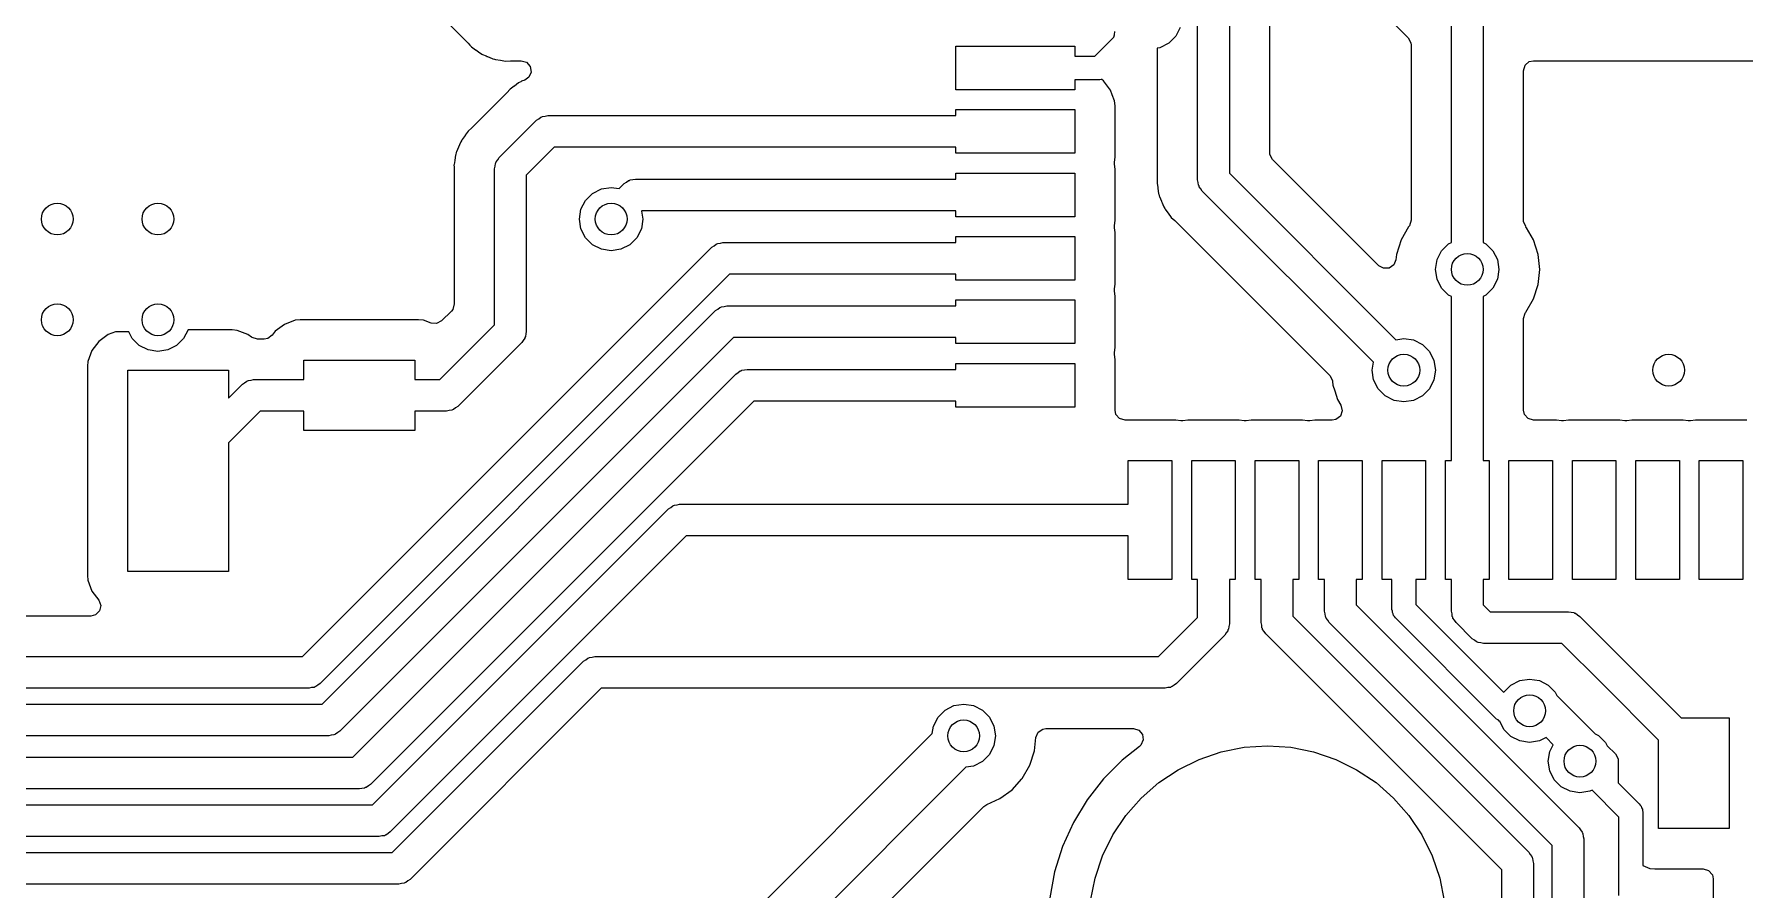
# Model space of a CAD drawing. Extents: x 0.01 to 3.19, y 0.01 to 3.99.
# Drawn here: x 1.514 to 2.363, y 2.817 to 3.242 of the extents above; entities that cross this region are included whole.
import ezdxf

# ---------------------------------------------------------------- set-up
doc = ezdxf.new("R2010")
doc.units = 0
doc.header["$MEASUREMENT"] = 0
doc.layers.add('BLACK', color=7, linetype='CONTINUOUS')

msp = doc.modelspace()

# ---------------------------------------------------------------- linework, layer by layer
at = {"layer": 'BLACK', "linetype": 'CONTINUOUS'}
for p, q in [((2.09114, 3.16949), (2.09114, 3.41988)), ((2.10689, 3.41988), (2.10689, 3.17275)), ((2.12691, 3.1831), (2.12691, 3.3949)), ((1.7158, 3.2505), (1.72888, 3.23742)), ((2.0825, 3.24513), (2.08026, 3.24074)), ((2.18557, 3.24998), (2.19565, 3.2399)), ((2.21713, 3.13844), (2.21713, 3.24674)), ((2.23287, 3.24862), (2.23287, 3.13844)), ((1.72888, 3.23742), (1.72898, 3.23731)), ((1.72898, 3.23731), (1.7298, 3.23639)), ((1.7298, 3.23639), (1.73052, 3.23558)), ((1.73052, 3.23558), (1.73062, 3.23546)), ((1.73062, 3.23546), (1.73265, 3.23406)), ((1.97106, 3.21417), (1.97106, 3.23583)), ((1.97106, 3.23583), (2.03012, 3.23583)), ((2.03012, 3.23583), (2.03012, 3.23091)), ((2.04007, 3.23091), (2.04949, 3.24032)), ((2.04949, 3.24032), (2.04988, 3.24137)), ((2.04988, 3.24137), (2.05007, 3.24309)), ((2.07678, 3.23726), (2.07239, 3.23502)), ((2.08026, 3.24074), (2.07678, 3.23726)), ((2.19565, 3.2399), (2.19699, 3.23745)), ((2.19699, 3.23745), (2.19711, 3.23639)), ((2.19711, 3.23639), (2.19711, 3.14938)), ((1.73265, 3.23406), (1.73277, 3.23397)), ((1.73277, 3.23397), (1.73472, 3.23245)), ((1.73472, 3.23245), (1.73508, 3.23229)), ((1.73508, 3.23229), (1.73586, 3.23184)), ((1.73586, 3.23184), (1.73619, 3.23162)), ((1.73619, 3.23162), (1.73619, 3.23162)), ((1.73619, 3.23162), (1.73619, 3.23162)), ((1.73619, 3.23162), (1.73619, 3.23162)), ((1.73619, 3.23162), (1.73797, 3.23094)), ((1.73797, 3.23094), (1.7385, 3.23074)), ((1.7385, 3.23074), (1.73864, 3.23068)), ((1.73864, 3.23068), (1.74089, 3.22967)), ((1.74089, 3.22967), (1.74129, 3.2296)), ((1.74129, 3.2296), (1.74215, 3.22936)), ((1.74215, 3.22936), (1.74253, 3.22921)), ((1.74253, 3.22921), (1.74498, 3.22892)), ((1.74498, 3.22892), (1.74513, 3.22889)), ((1.74513, 3.22889), (1.74756, 3.22845)), ((1.74756, 3.22845), (1.75002, 3.2286)), ((1.75002, 3.2286), (1.75017, 3.2286)), ((1.75017, 3.2286), (1.75532, 3.2286)), ((1.75532, 3.2286), (1.758, 3.22781)), ((1.758, 3.22781), (1.75983, 3.2257)), ((2.03012, 3.23091), (2.04007, 3.23091)), ((2.07239, 3.23502), (2.07112, 3.23482)), ((2.07112, 3.23482), (2.07112, 3.17041)), ((2.25368, 3.22632), (2.25579, 3.22815)), ((2.25579, 3.22815), (2.25785, 3.2286)), ((2.25785, 3.2286), (2.40332, 3.2286)), ((1.75708, 3.219), (1.75545, 3.21838)), ((1.75907, 3.22039), (1.75708, 3.219)), ((1.76023, 3.22294), (1.75907, 3.22039)), ((1.75983, 3.2257), (1.76023, 3.22294)), ((2.04252, 3.21909), (2.03012, 3.21909)), ((2.03012, 3.21909), (2.03012, 3.21417)), ((2.04327, 3.2193), (2.04252, 3.21909)), ((2.04353, 3.2193), (2.04327, 3.2193)), ((2.04442, 3.21863), (2.04353, 3.2193)), ((2.04787, 3.21402), (2.04442, 3.21863)), ((2.04442, 3.21863), (2.04442, 3.21863)), ((2.25289, 3.22364), (2.25368, 3.22632)), ((2.25289, 3.14938), (2.25289, 3.22364)), ((1.74813, 3.21258), (1.73093, 3.19537)), ((1.74823, 3.21269), (1.74813, 3.21258)), ((1.74987, 3.21454), (1.74823, 3.21269)), ((1.7519, 3.21594), (1.74987, 3.21454)), ((1.75202, 3.21603), (1.7519, 3.21594)), ((1.75397, 3.21755), (1.75202, 3.21603)), ((1.75433, 3.21772), (1.75397, 3.21755)), ((1.75397, 3.21755), (1.75397, 3.21755)), ((1.75511, 3.21816), (1.75433, 3.21772)), ((1.75545, 3.21838), (1.75511, 3.21816)), ((2.03012, 3.21417), (1.97106, 3.21417)), ((2.04874, 3.2117), (2.04787, 3.21402)), ((2.04787, 3.21402), (2.04787, 3.21402)), ((2.04787, 3.21402), (2.04787, 3.21402)), ((2.04988, 3.20863), (2.04874, 3.2117)), ((1.97106, 3.20138), (1.97106, 3.20433)), ((1.97106, 3.20433), (2.03012, 3.20433)), ((2.03012, 3.20433), (2.03012, 3.18268)), ((2.05014, 3.20625), (2.04988, 3.20863)), ((2.04988, 3.20863), (2.04988, 3.20863)), ((2.05014, 3.18076), (2.05014, 3.20625)), ((2.05014, 3.20625), (2.05014, 3.20625)), ((1.72897, 3.19363), (1.72757, 3.1916)), ((1.73082, 3.19527), (1.72897, 3.19363)), ((1.73093, 3.19537), (1.73082, 3.19527)), ((1.74443, 3.18057), (1.76294, 3.19907)), ((1.76294, 3.19907), (1.76405, 3.19977)), ((1.76405, 3.19977), (1.76509, 3.2006)), ((1.76509, 3.2006), (1.76552, 3.2007)), ((1.76552, 3.2007), (1.7659, 3.20094)), ((1.7659, 3.20094), (1.76722, 3.20108)), ((1.76722, 3.20108), (1.7685, 3.20138)), ((1.7685, 3.20138), (1.97106, 3.20138)), ((1.72419, 3.18561), (1.72317, 3.18336)), ((1.72424, 3.18575), (1.72419, 3.18561)), ((1.72512, 3.18806), (1.72424, 3.18575)), ((1.72535, 3.18839), (1.72512, 3.18806)), ((1.72579, 3.18917), (1.72535, 3.18839)), ((1.72595, 3.18954), (1.72579, 3.18917)), ((1.72748, 3.19148), (1.72595, 3.18954)), ((1.72595, 3.18954), (1.72595, 3.18954)), ((1.72757, 3.1916), (1.72748, 3.19148)), ((1.77177, 3.18563), (1.75787, 3.17174)), ((1.97106, 3.18563), (1.77177, 3.18563)), ((1.97106, 3.18268), (1.97106, 3.18563)), ((1.72203, 3.17713), (1.72195, 3.1767)), ((1.72195, 3.1767), (1.722, 3.17592)), ((1.7224, 3.17913), (1.72203, 3.17713)), ((1.72242, 3.17927), (1.7224, 3.17913)), ((1.72272, 3.18172), (1.72242, 3.17927)), ((1.72286, 3.1821), (1.72272, 3.18172)), ((1.7231, 3.18296), (1.72286, 3.1821)), ((1.72317, 3.18336), (1.7231, 3.18296)), ((1.72317, 3.18336), (1.72317, 3.18336)), ((1.74213, 3.175), (1.74242, 3.17629)), ((1.74242, 3.17629), (1.74257, 3.1776)), ((1.74257, 3.1776), (1.74281, 3.17798)), ((1.74281, 3.17798), (1.74291, 3.17842)), ((1.74291, 3.17842), (1.74373, 3.17945)), ((1.74373, 3.17945), (1.74443, 3.18057)), ((2.03012, 3.18268), (1.97106, 3.18268)), ((2.04987, 3.17829), (2.05014, 3.18076)), ((2.04987, 3.17723), (2.04987, 3.17829)), ((2.05014, 3.17475), (2.04987, 3.17723)), ((2.05014, 3.18076), (2.05014, 3.18076)), ((2.12702, 3.18204), (2.12691, 3.1831)), ((2.12836, 3.17959), (2.12702, 3.18204)), ((2.1811, 3.12685), (2.12836, 3.17959)), ((1.722, 3.17592), (1.7221, 3.17423)), ((1.7221, 3.17423), (1.72211, 3.17408)), ((1.72211, 3.17408), (1.72211, 3.10786)), ((1.74213, 3.09751), (1.74213, 3.175)), ((1.75787, 3.17174), (1.75787, 3.09425)), ((1.80398, 3.16512), (1.80644, 3.16758)), ((1.80644, 3.16758), (1.80756, 3.16828)), ((1.80756, 3.16828), (1.80859, 3.1691)), ((1.80859, 3.1691), (1.80903, 3.1692)), ((1.80903, 3.1692), (1.80941, 3.16944)), ((1.80941, 3.16944), (1.81072, 3.16959)), ((1.81072, 3.16959), (1.81201, 3.16988)), ((1.81201, 3.16988), (1.97106, 3.16988)), ((1.97106, 3.16988), (1.97106, 3.17283)), ((1.97106, 3.17283), (2.03012, 3.17283)), ((2.03012, 3.17283), (2.03012, 3.15118)), ((2.05014, 3.14927), (2.05014, 3.17475)), ((2.05014, 3.17475), (2.05014, 3.17475)), ((2.07112, 3.17026), (2.07097, 3.16779)), ((2.07097, 3.16779), (2.07135, 3.1657)), ((2.07112, 3.17041), (2.07112, 3.17026)), ((2.09144, 3.1682), (2.09114, 3.16949)), ((2.09158, 3.16689), (2.09144, 3.1682)), ((2.10689, 3.17275), (2.18952, 3.09012)), ((1.78502, 3.15487), (1.78726, 3.15926)), ((1.78726, 3.15926), (1.79074, 3.16274)), ((1.79074, 3.16274), (1.79513, 3.16498)), ((1.79513, 3.16498), (1.8, 3.16575)), ((1.8, 3.16575), (1.80398, 3.16512)), ((2.07135, 3.1657), (2.07141, 3.16536)), ((2.07141, 3.16536), (2.07144, 3.16521)), ((2.07144, 3.16521), (2.07173, 3.16276)), ((2.07173, 3.16276), (2.07173, 3.16276)), ((2.07173, 3.16276), (2.07188, 3.16239)), ((2.07188, 3.16239), (2.07212, 3.16152)), ((2.07212, 3.16152), (2.07219, 3.16113)), ((2.07219, 3.16113), (2.0732, 3.15888)), ((2.09182, 3.16651), (2.09158, 3.16689)), ((2.09192, 3.16607), (2.09182, 3.16651)), ((2.09275, 3.16504), (2.09192, 3.16607)), ((2.09345, 3.16392), (2.09275, 3.16504)), ((2.17839, 3.07898), (2.09345, 3.16392)), ((1.78425, 3.15), (1.78502, 3.15487)), ((1.81527, 3.15413), (1.81512, 3.15398)), ((1.81512, 3.15398), (1.81575, 3.15)), ((1.97106, 3.15413), (1.81527, 3.15413)), ((1.97106, 3.15118), (1.97106, 3.15413)), ((2.03012, 3.15118), (1.97106, 3.15118)), ((2.0732, 3.15888), (2.07326, 3.15874)), ((2.07326, 3.15874), (2.07354, 3.15801)), ((2.07354, 3.15801), (2.07414, 3.15643)), ((2.07414, 3.15643), (2.07436, 3.1561)), ((2.07436, 3.1561), (2.0748, 3.15532)), ((2.0748, 3.15532), (2.07497, 3.15495)), ((2.07497, 3.15495), (2.07497, 3.15495)), ((2.07497, 3.15495), (2.07592, 3.15373)), ((2.07592, 3.15373), (2.07649, 3.15301)), ((2.07649, 3.15301), (2.07658, 3.15289)), ((2.07658, 3.15289), (2.07798, 3.15086)), ((2.07798, 3.15086), (2.07798, 3.15086)), ((2.07798, 3.15086), (2.07798, 3.15086)), ((2.07798, 3.15086), (2.07983, 3.14922)), ((1.78502, 3.14513), (1.78425, 3.15)), ((1.78726, 3.14074), (1.78502, 3.14513)), ((1.81498, 3.14513), (1.81274, 3.14074)), ((1.81575, 3.15), (1.81498, 3.14513)), ((2.04987, 3.14679), (2.05014, 3.14927)), ((2.04987, 3.14573), (2.04987, 3.14679)), ((2.05014, 3.14325), (2.04987, 3.14573)), ((2.05014, 3.14927), (2.05014, 3.14927)), ((2.05014, 3.11777), (2.05014, 3.14325)), ((2.05014, 3.14325), (2.05014, 3.14325)), ((2.07983, 3.14922), (2.07994, 3.14912)), ((2.07994, 3.14912), (2.11868, 3.11037)), ((2.1959, 3.14614), (2.19214, 3.13963)), ((2.19606, 3.14635), (2.1959, 3.14614)), ((2.19632, 3.1467), (2.19605, 3.14635)), ((2.19605, 3.14635), (2.19606, 3.14635)), ((2.19711, 3.14938), (2.19632, 3.1467)), ((2.25296, 3.14858), (2.25289, 3.14938)), ((2.25401, 3.1464), (2.25296, 3.14858)), ((2.25394, 3.14635), (2.25401, 3.1464)), ((2.2541, 3.14614), (2.25394, 3.14635)), ((2.25439, 3.14564), (2.2541, 3.14614)), ((2.25786, 3.13963), (2.25439, 3.14564)), ((1.64674, 2.93287), (1.84994, 3.13608)), ((1.79074, 3.13726), (1.78726, 3.14074)), ((1.79513, 3.13502), (1.79074, 3.13726)), ((1.8, 3.13425), (1.79513, 3.13502)), ((1.80487, 3.13502), (1.8, 3.13425)), ((1.80926, 3.13726), (1.80487, 3.13502)), ((1.81274, 3.14074), (1.80926, 3.13726)), ((1.84994, 3.13608), (1.85106, 3.13678)), ((1.85106, 3.13678), (1.8521, 3.13761)), ((1.8521, 3.13761), (1.85253, 3.13771)), ((1.85253, 3.13771), (1.85291, 3.13794)), ((1.85291, 3.13794), (1.85422, 3.13809)), ((1.85422, 3.13809), (1.85551, 3.13839)), ((1.85551, 3.13839), (1.97106, 3.13839)), ((1.97106, 3.13839), (1.97106, 3.14134)), ((1.97106, 3.14134), (2.03012, 3.14134)), ((2.03012, 3.14134), (2.03012, 3.11969)), ((2.19214, 3.13963), (2.18982, 3.13248)), ((2.19214, 3.13963), (2.19214, 3.13963)), ((2.21002, 3.12987), (2.21226, 3.13426)), ((2.21226, 3.13426), (2.21574, 3.13774)), ((2.21574, 3.13774), (2.21713, 3.13844)), ((2.23287, 3.13844), (2.23426, 3.13774)), ((2.23426, 3.13774), (2.23774, 3.13426)), ((2.23774, 3.13426), (2.23998, 3.12987)), ((2.26018, 3.13248), (2.25786, 3.13963)), ((2.18339, 3.12555), (2.1811, 3.12685)), ((2.18619, 3.12565), (2.18339, 3.12555)), ((2.18848, 3.12725), (2.18619, 3.12565)), ((2.18954, 3.12984), (2.18848, 3.12725)), ((2.18982, 3.13248), (2.18954, 3.12984)), ((2.20925, 3.125), (2.21002, 3.12987)), ((2.23998, 3.12987), (2.24075, 3.125)), ((2.26096, 3.125), (2.26018, 3.13248)), ((1.85877, 3.12264), (1.65557, 2.91943)), ((1.97106, 3.12264), (1.85877, 3.12264)), ((1.97106, 3.11969), (1.97106, 3.12264)), ((2.03012, 3.11969), (1.97106, 3.11969)), ((2.04987, 3.11529), (2.05014, 3.11777)), ((2.05014, 3.11777), (2.05014, 3.11777)), ((2.21002, 3.12013), (2.20925, 3.125)), ((2.21226, 3.11574), (2.21002, 3.12013)), ((2.23998, 3.12013), (2.23774, 3.11574)), ((2.24075, 3.125), (2.23998, 3.12013)), ((2.25786, 3.11037), (2.26018, 3.11752)), ((2.26018, 3.11752), (2.26096, 3.125)), ((1.97106, 3.10689), (1.97106, 3.10984)), ((1.97106, 3.10984), (2.03012, 3.10984)), ((2.03012, 3.10984), (2.03012, 3.08819)), ((2.04987, 3.11423), (2.04987, 3.11529)), ((2.05014, 3.11176), (2.04987, 3.11423)), ((2.05014, 3.08627), (2.05014, 3.11176)), ((2.05014, 3.11176), (2.05014, 3.11176)), ((2.11868, 3.11037), (2.15671, 3.07235)), ((2.21574, 3.11226), (2.21226, 3.11574)), ((2.21713, 3.11156), (2.21574, 3.11226)), ((2.21713, 3.03012), (2.21713, 3.11156)), ((2.23426, 3.11226), (2.23287, 3.11156)), ((2.23287, 3.11156), (2.23287, 3.03012)), ((2.23774, 3.11574), (2.23426, 3.11226)), ((2.2541, 3.10386), (2.25786, 3.11037)), ((1.6432, 3.09976), (1.63781, 3.09775)), ((1.64558, 3.10002), (1.6432, 3.09976)), ((1.6432, 3.09976), (1.6432, 3.09976)), ((1.64559, 3.10002), (1.64558, 3.10002)), ((1.70441, 3.10002), (1.64559, 3.10002)), ((1.65652, 2.90925), (1.85186, 3.10458)), ((1.70442, 3.10002), (1.70441, 3.10002)), ((1.7068, 3.09976), (1.70442, 3.10002)), ((1.71056, 3.09836), (1.7068, 3.09976)), ((1.7068, 3.09976), (1.7068, 3.09976)), ((1.72065, 3.10435), (1.7158, 3.0995)), ((1.72132, 3.10518), (1.72065, 3.10435)), ((1.72211, 3.10786), (1.72132, 3.10518)), ((1.85186, 3.10458), (1.85297, 3.10529)), ((1.85297, 3.10529), (1.85401, 3.10611)), ((1.85401, 3.10611), (1.85444, 3.10621)), ((1.85444, 3.10621), (1.85482, 3.10645)), ((1.85482, 3.10645), (1.85613, 3.1066)), ((1.85613, 3.1066), (1.85742, 3.10689)), ((1.85742, 3.10689), (1.97106, 3.10689)), ((2.25289, 3.10062), (2.25368, 3.1033)), ((2.25289, 3.0551), (2.25289, 3.10062)), ((2.25368, 3.1033), (2.25395, 3.10365)), ((2.25394, 3.10365), (2.2541, 3.10386)), ((2.25395, 3.10365), (2.25394, 3.10365)), ((2.2541, 3.10386), (2.2541, 3.10386)), ((1.55031, 3.09275), (1.5457, 3.0893)), ((1.55391, 3.09409), (1.55031, 3.09275)), ((1.55031, 3.09275), (1.55031, 3.09275)), ((1.56055, 3.09409), (1.55391, 3.09409)), ((1.56226, 3.09074), (1.56055, 3.09409)), ((1.58992, 3.09502), (1.58774, 3.09074)), ((1.61191, 3.09502), (1.58992, 3.09502)), ((1.61192, 3.09502), (1.61191, 3.09502)), ((1.6143, 3.09476), (1.61192, 3.09502)), ((1.61969, 3.09275), (1.6143, 3.09476)), ((1.6143, 3.09476), (1.6143, 3.09476)), ((1.62152, 3.09138), (1.61969, 3.09275)), ((1.61969, 3.09275), (1.61969, 3.09275)), ((1.62181, 3.09118), (1.62152, 3.09138)), ((1.62449, 3.09039), (1.62181, 3.09118)), ((1.63176, 3.09238), (1.62952, 3.09071)), ((1.6332, 3.0943), (1.63176, 3.09238)), ((1.63781, 3.09775), (1.6332, 3.0943)), ((1.63781, 3.09775), (1.63781, 3.09775)), ((1.86068, 3.09114), (1.66535, 2.89581)), ((1.71335, 3.09816), (1.71056, 3.09836)), ((1.7158, 3.0995), (1.71335, 3.09816)), ((1.71499, 3.07037), (1.74213, 3.09751)), ((1.75719, 3.09127), (1.75709, 3.09084)), ((1.75743, 3.09165), (1.75719, 3.09127)), ((1.75758, 3.09296), (1.75743, 3.09165)), ((1.75787, 3.09425), (1.75758, 3.09296)), ((1.97106, 3.09114), (1.86068, 3.09114)), ((1.97106, 3.08819), (1.97106, 3.09114)), ((1.54225, 3.08469), (1.54024, 3.0793)), ((1.5457, 3.0893), (1.54225, 3.08469)), ((1.54225, 3.08469), (1.54225, 3.08469)), ((1.56574, 3.08726), (1.56226, 3.09074)), ((1.57013, 3.08502), (1.56574, 3.08726)), ((1.575, 3.08425), (1.57013, 3.08502)), ((1.57987, 3.08502), (1.575, 3.08425)), ((1.58426, 3.08726), (1.57987, 3.08502)), ((1.58774, 3.09074), (1.58426, 3.08726)), ((1.62779, 3.09039), (1.62449, 3.09039)), ((1.62952, 3.09071), (1.62779, 3.09039)), ((1.75557, 3.08868), (1.72382, 3.05693)), ((1.75627, 3.0898), (1.75557, 3.08868)), ((1.75709, 3.09084), (1.75627, 3.0898)), ((2.03012, 3.08819), (1.97106, 3.08819)), ((2.04987, 3.0838), (2.05014, 3.08627)), ((2.04987, 3.08274), (2.04987, 3.0838)), ((2.05014, 3.08026), (2.04987, 3.08274)), ((2.05014, 3.08627), (2.05014, 3.08627)), ((2.18952, 3.09012), (2.1935, 3.09075)), ((2.1935, 3.09075), (2.19837, 3.08998)), ((2.19837, 3.08998), (2.20276, 3.08774)), ((2.20276, 3.08774), (2.20624, 3.08426)), ((2.20624, 3.08426), (2.20848, 3.07987)), ((1.54024, 3.0793), (1.53998, 3.07692)), ((1.53998, 3.07692), (1.53998, 2.97308)), ((1.54024, 3.0793), (1.54024, 3.0793)), ((1.56, 2.975), (1.56, 3.075)), ((1.56, 3.075), (1.61, 3.075)), ((1.61, 3.075), (1.61, 3.06114)), ((1.6475, 3.07037), (1.6475, 3.08)), ((1.6475, 3.08), (1.7025, 3.08)), ((1.7025, 3.08), (1.7025, 3.07037)), ((1.86307, 3.07379), (1.8641, 3.07461)), ((1.8641, 3.07461), (1.86454, 3.07471)), ((1.86454, 3.07471), (1.86492, 3.07495)), ((1.86492, 3.07495), (1.86623, 3.0751)), ((1.86623, 3.0751), (1.86752, 3.07539)), ((1.86752, 3.07539), (1.97106, 3.07539)), ((1.97106, 3.07539), (1.97106, 3.07835)), ((1.97106, 3.07835), (2.03012, 3.07835)), ((2.03012, 3.07835), (2.03012, 3.05669)), ((2.05014, 3.0551), (2.05014, 3.08026)), ((2.05014, 3.08026), (2.05014, 3.08026)), ((2.17776, 3.075), (2.17839, 3.07898)), ((2.17853, 3.07013), (2.17776, 3.075)), ((2.20848, 3.07987), (2.20925, 3.075)), ((2.20925, 3.075), (2.20848, 3.07013)), ((1.61, 3.06114), (1.61693, 3.06807)), ((1.61693, 3.06807), (1.61805, 3.06877)), ((1.61805, 3.06877), (1.61908, 3.06959)), ((1.61908, 3.06959), (1.61952, 3.06969)), ((1.61952, 3.06969), (1.6199, 3.06993)), ((1.6199, 3.06993), (1.62121, 3.07008)), ((1.62121, 3.07008), (1.6225, 3.07037)), ((1.6225, 3.07037), (1.6475, 3.07037)), ((1.67174, 2.88287), (1.86195, 3.07309)), ((1.7025, 3.07037), (1.71499, 3.07037)), ((1.86195, 3.07309), (1.86307, 3.07379)), ((2.15671, 3.07235), (2.15805, 3.0699)), ((2.15805, 3.0699), (2.15813, 3.06936)), ((2.15813, 3.06936), (2.15833, 3.06752)), ((2.15833, 3.06752), (2.15924, 3.06469)), ((2.18076, 3.06574), (2.17853, 3.07013)), ((2.18425, 3.06226), (2.18076, 3.06574)), ((2.20624, 3.06574), (2.20276, 3.06226)), ((2.20848, 3.07013), (2.20624, 3.06574)), ((1.87078, 3.05965), (1.68057, 2.86943)), ((1.97106, 3.05965), (1.87078, 3.05965)), ((1.97106, 3.05669), (1.97106, 3.05965)), ((2.15924, 3.06469), (2.16065, 3.06037)), ((2.16065, 3.06037), (2.16226, 3.05758)), ((2.16226, 3.05758), (2.16292, 3.05486)), ((2.18864, 3.06002), (2.18425, 3.06226)), ((2.1935, 3.05925), (2.18864, 3.06002)), ((2.19837, 3.06002), (2.1935, 3.05925)), ((2.20276, 3.06226), (2.19837, 3.06002)), ((1.62576, 3.05463), (1.61, 3.03886)), ((1.6475, 3.05463), (1.62576, 3.05463)), ((1.6475, 3.045), (1.6475, 3.05463)), ((1.71825, 3.05463), (1.7025, 3.05463)), ((1.7025, 3.05463), (1.7025, 3.045)), ((1.71954, 3.05492), (1.71825, 3.05463)), ((1.72085, 3.05507), (1.71954, 3.05492)), ((1.72123, 3.05531), (1.72085, 3.05507)), ((1.72166, 3.05541), (1.72123, 3.05531)), ((1.7227, 3.05623), (1.72166, 3.05541)), ((1.72382, 3.05693), (1.7227, 3.05623)), ((2.03012, 3.05669), (1.97106, 3.05669)), ((2.05059, 3.05304), (2.05014, 3.0551)), ((2.05242, 3.05093), (2.05059, 3.05304)), ((2.0551, 3.05014), (2.05242, 3.05093)), ((2.08026, 3.05014), (2.0551, 3.05014)), ((2.08274, 3.04987), (2.08026, 3.05014)), ((2.08026, 3.05014), (2.08026, 3.05014)), ((2.0838, 3.04987), (2.08274, 3.04987)), ((2.08627, 3.05014), (2.0838, 3.04987)), ((2.11176, 3.05014), (2.08627, 3.05014)), ((2.08627, 3.05014), (2.08627, 3.05014)), ((2.11423, 3.04987), (2.11176, 3.05014)), ((2.11176, 3.05014), (2.11176, 3.05014)), ((2.11529, 3.04987), (2.11423, 3.04987)), ((2.11777, 3.05014), (2.11529, 3.04987)), ((2.14325, 3.05014), (2.11777, 3.05014)), ((2.11777, 3.05014), (2.11777, 3.05014)), ((2.14573, 3.04987), (2.14325, 3.05014)), ((2.14325, 3.05014), (2.14325, 3.05014)), ((2.14679, 3.04987), (2.14573, 3.04987)), ((2.14927, 3.05014), (2.14679, 3.04987)), ((2.15797, 3.05014), (2.14927, 3.05014)), ((2.15981, 3.05049), (2.15797, 3.05014)), ((2.16201, 3.05222), (2.15981, 3.05049)), ((2.16292, 3.05486), (2.16201, 3.05222)), ((2.25334, 3.05304), (2.25289, 3.0551)), ((2.25517, 3.05093), (2.25334, 3.05304)), ((2.25785, 3.05014), (2.25517, 3.05093)), ((2.26924, 3.05014), (2.25785, 3.05014)), ((2.27171, 3.04987), (2.26924, 3.05014)), ((2.26924, 3.05014), (2.26924, 3.05014)), ((2.27277, 3.04987), (2.27171, 3.04987)), ((2.27525, 3.05014), (2.27277, 3.04987)), ((2.30073, 3.05014), (2.27525, 3.05014)), ((2.27525, 3.05014), (2.27525, 3.05014)), ((2.30321, 3.04987), (2.30073, 3.05014)), ((2.30073, 3.05014), (2.30073, 3.05014)), ((2.30427, 3.04987), (2.30321, 3.04987)), ((2.30675, 3.05014), (2.30427, 3.04987)), ((2.33223, 3.05014), (2.30675, 3.05014)), ((2.30675, 3.05014), (2.30675, 3.05014)), ((2.33471, 3.04987), (2.33223, 3.05014)), ((2.33223, 3.05014), (2.33223, 3.05014)), ((2.33577, 3.04987), (2.33471, 3.04987)), ((2.33824, 3.05014), (2.33577, 3.04987)), ((2.36373, 3.05014), (2.33824, 3.05014)), ((2.33824, 3.05014), (2.33824, 3.05014)), ((1.7025, 3.045), (1.6475, 3.045)), ((1.61, 3.03886), (1.61, 2.975)), ((2.05669, 3.00846), (2.05669, 3.03012)), ((2.05669, 3.03012), (2.07835, 3.03012)), ((2.07835, 3.03012), (2.07835, 2.97106)), ((2.08819, 2.97106), (2.08819, 3.03012)), ((2.08819, 3.03012), (2.10984, 3.03012)), ((2.10984, 3.03012), (2.10984, 2.97106)), ((2.11969, 2.97106), (2.11969, 3.03012)), ((2.11969, 3.03012), (2.14134, 3.03012)), ((2.14134, 3.03012), (2.14134, 2.97106)), ((2.15118, 2.97106), (2.15118, 3.03012)), ((2.15118, 3.03012), (2.17283, 3.03012)), ((2.17283, 3.03012), (2.17283, 2.97106)), ((2.18268, 2.97106), (2.18268, 3.03012)), ((2.18268, 3.03012), (2.20433, 3.03012)), ((2.20433, 3.03012), (2.20433, 2.97106)), ((2.21417, 2.97106), (2.21417, 3.03012)), ((2.21417, 3.03012), (2.21713, 3.03012)), ((2.23287, 3.03012), (2.23583, 3.03012)), ((2.23583, 3.03012), (2.23583, 2.97106)), ((2.24567, 2.97106), (2.24567, 3.03012)), ((2.24567, 3.03012), (2.26732, 3.03012)), ((2.26732, 3.03012), (2.26732, 2.97106)), ((2.27717, 2.97106), (2.27717, 3.03012)), ((2.27717, 3.03012), (2.29882, 3.03012)), ((2.29882, 3.03012), (2.29882, 2.97106)), ((2.30866, 2.97106), (2.30866, 3.03012)), ((2.30866, 3.03012), (2.33031, 3.03012)), ((2.33031, 3.03012), (2.33031, 2.97106)), ((2.34016, 2.97106), (2.34016, 3.03012)), ((2.34016, 3.03012), (2.36181, 3.03012)), ((2.36181, 3.03012), (2.36181, 2.97106)), ((1.68152, 2.85925), (1.82843, 3.00616)), ((1.82843, 3.00616), (1.82955, 3.00686)), ((1.82955, 3.00686), (1.83058, 3.00768)), ((1.83058, 3.00768), (1.83102, 3.00778)), ((1.83102, 3.00778), (1.8314, 3.00802)), ((1.8314, 3.00802), (1.83271, 3.00817)), ((1.83271, 3.00817), (1.834, 3.00846)), ((1.834, 3.00846), (2.05669, 3.00846)), ((1.83726, 2.99272), (1.69035, 2.84581)), ((2.05669, 2.99272), (1.83726, 2.99272)), ((2.05669, 2.97106), (2.05669, 2.99272)), ((1.53998, 2.97308), (1.54024, 2.9707)), ((1.61, 2.975), (1.56, 2.975)), ((1.54024, 2.9707), (1.54024, 2.9707)), ((1.54024, 2.9707), (1.54225, 2.96531)), ((1.54225, 2.96531), (1.54225, 2.96531)), ((1.54225, 2.96531), (1.5456, 2.96083)), ((2.07835, 2.97106), (2.05669, 2.97106)), ((2.09114, 2.97106), (2.08819, 2.97106)), ((2.09114, 2.95228), (2.09114, 2.97106)), ((2.10984, 2.97106), (2.10689, 2.97106)), ((2.10689, 2.97106), (2.10689, 2.94902)), ((2.12264, 2.97106), (2.11969, 2.97106)), ((2.12264, 2.94969), (2.12264, 2.97106)), ((2.14134, 2.97106), (2.13839, 2.97106)), ((2.13839, 2.97106), (2.13839, 2.95295)), ((2.15413, 2.97106), (2.15118, 2.97106)), ((2.15413, 2.95531), (2.15413, 2.97106)), ((2.17283, 2.97106), (2.16988, 2.97106)), ((2.16988, 2.97106), (2.16988, 2.95858)), ((2.1876, 2.97106), (2.18268, 2.97106)), ((2.1876, 2.95619), (2.1876, 2.97106)), ((2.20433, 2.97106), (2.19941, 2.97106)), ((2.19941, 2.97106), (2.19941, 2.95863)), ((2.21713, 2.97106), (2.21417, 2.97106)), ((2.21713, 2.95531), (2.21713, 2.97106)), ((2.23583, 2.97106), (2.23287, 2.97106)), ((2.23287, 2.97106), (2.23287, 2.95858)), ((2.26732, 2.97106), (2.24567, 2.97106)), ((2.29882, 2.97106), (2.27717, 2.97106)), ((2.33031, 2.97106), (2.30866, 2.97106)), ((2.36181, 2.97106), (2.34016, 2.97106)), ((1.54598, 2.95548), (1.54401, 2.9535)), ((1.5456, 2.96083), (1.54658, 2.95821)), ((1.54658, 2.95821), (1.54598, 2.95548)), ((2.15443, 2.95403), (2.15413, 2.95531)), ((2.16988, 2.95858), (2.28057, 2.84789)), ((2.1878, 2.95544), (2.1876, 2.95619)), ((2.1878, 2.95466), (2.1878, 2.95544)), ((2.19941, 2.95863), (2.24308, 2.91497)), ((2.21742, 2.95403), (2.21713, 2.95531)), ((2.23287, 2.95858), (2.23633, 2.95512)), ((1.54163, 2.95289), (1.50837, 2.95289)), ((1.54401, 2.9535), (1.54163, 2.95289)), ((2.07174, 2.93287), (2.09114, 2.95228)), ((2.1066, 2.94773), (2.10645, 2.94642)), ((2.10689, 2.94902), (2.1066, 2.94773)), ((2.12293, 2.9484), (2.12264, 2.94969)), ((2.12308, 2.94708), (2.12293, 2.9484)), ((2.12332, 2.94671), (2.12308, 2.94708)), ((2.13839, 2.95295), (2.25557, 2.83576)), ((2.15458, 2.95271), (2.15443, 2.95403)), ((2.15481, 2.95234), (2.15458, 2.95271)), ((2.15491, 2.9519), (2.15481, 2.95234)), ((2.15574, 2.95087), (2.15491, 2.9519)), ((2.15644, 2.94975), (2.15574, 2.95087)), ((2.26713, 2.83906), (2.15644, 2.94975)), ((2.18819, 2.95399), (2.1878, 2.95466)), ((2.18839, 2.95324), (2.18819, 2.95399)), ((2.18894, 2.95269), (2.18839, 2.95324)), ((2.18933, 2.95201), (2.18894, 2.95269)), ((2.23958, 2.90176), (2.18933, 2.95201)), ((2.21757, 2.95271), (2.21742, 2.95403)), ((2.21781, 2.95234), (2.21757, 2.95271)), ((2.21791, 2.9519), (2.21781, 2.95234)), ((2.21873, 2.95087), (2.21791, 2.9519)), ((2.21943, 2.94975), (2.21873, 2.95087)), ((2.2275, 2.94168), (2.21943, 2.94975)), ((2.23633, 2.95512), (2.27526, 2.95512)), ((2.27526, 2.95512), (2.27654, 2.95482)), ((2.27654, 2.95482), (2.27786, 2.95468)), ((2.27786, 2.95468), (2.27823, 2.95444)), ((2.27823, 2.95444), (2.27867, 2.95434)), ((2.27867, 2.95434), (2.2797, 2.95352)), ((2.2797, 2.95352), (2.28082, 2.95281)), ((2.28082, 2.95281), (2.30307, 2.93057)), ((2.10458, 2.94345), (2.08057, 2.91943)), ((2.10529, 2.94457), (2.10458, 2.94345)), ((2.10611, 2.9456), (2.10529, 2.94457)), ((2.10621, 2.94604), (2.10611, 2.9456)), ((2.10645, 2.94642), (2.10621, 2.94604)), ((2.12342, 2.94627), (2.12332, 2.94671)), ((2.12424, 2.94524), (2.12342, 2.94627)), ((2.12494, 2.94412), (2.12424, 2.94524)), ((2.24213, 2.82694), (2.12494, 2.94412)), ((2.22862, 2.94097), (2.2275, 2.94168)), ((2.22965, 2.94015), (2.22862, 2.94097)), ((2.23009, 2.94005), (2.22965, 2.94015)), ((2.23047, 2.93981), (2.23009, 2.94005)), ((2.23178, 2.93966), (2.23047, 2.93981)), ((2.23307, 2.93937), (2.23178, 2.93966)), ((2.27199, 2.93937), (2.23307, 2.93937)), ((2.29193, 2.91943), (2.27199, 2.93937)), ((1.02826, 2.93287), (1.64674, 2.93287)), ((1.69131, 2.83563), (1.78625, 2.93057)), ((1.78625, 2.93057), (1.78737, 2.93127)), ((1.78737, 2.93127), (1.7884, 2.93209)), ((1.7884, 2.93209), (1.78883, 2.93219)), ((1.78883, 2.93219), (1.78921, 2.93243)), ((1.78921, 2.93243), (1.79053, 2.93258)), ((1.79053, 2.93258), (1.79181, 2.93287)), ((1.79181, 2.93287), (2.07174, 2.93287)), ((2.30307, 2.93057), (2.30307, 2.93057)), ((2.30307, 2.93057), (2.33114, 2.9025)), ((2.25107, 2.92091), (2.25593, 2.92168)), ((2.25593, 2.92168), (2.2608, 2.92091)), ((1.65, 2.91713), (1.025, 2.91713)), ((1.65129, 2.91742), (1.65, 2.91713)), ((1.6526, 2.91757), (1.65129, 2.91742)), ((1.65298, 2.91781), (1.6526, 2.91757)), ((1.65342, 2.91791), (1.65298, 2.91781)), ((1.65445, 2.91873), (1.65342, 2.91791)), ((1.65557, 2.91943), (1.65445, 2.91873)), ((1.79508, 2.91713), (1.70014, 2.82219)), ((2.075, 2.91713), (1.79508, 2.91713)), ((2.07629, 2.91742), (2.075, 2.91713)), ((2.0776, 2.91757), (2.07629, 2.91742)), ((2.07798, 2.91781), (2.0776, 2.91757)), ((2.07842, 2.91791), (2.07798, 2.91781)), ((2.07945, 2.91873), (2.07842, 2.91791)), ((2.08057, 2.91943), (2.07945, 2.91873)), ((2.24308, 2.91497), (2.24319, 2.91519)), ((2.24319, 2.91519), (2.24668, 2.91867)), ((2.24668, 2.91867), (2.25107, 2.92091)), ((2.2608, 2.92091), (2.26519, 2.91867)), ((2.26519, 2.91867), (2.26867, 2.91519)), ((2.26867, 2.91519), (2.26951, 2.91354)), ((2.26951, 2.91354), (2.28854, 2.89451)), ((2.32, 2.89136), (2.29193, 2.91943)), ((1.01848, 2.90925), (1.65652, 2.90925)), ((1.96226, 2.90276), (1.96574, 2.90624)), ((1.96574, 2.90624), (1.97013, 2.90848)), ((1.97013, 2.90848), (1.975, 2.90925)), ((1.975, 2.90925), (1.97987, 2.90848)), ((1.97987, 2.90848), (1.98426, 2.90624)), ((1.98426, 2.90624), (1.98774, 2.90276)), ((1.66535, 2.89581), (1.66423, 2.89511)), ((1.95943, 2.89464), (1.96002, 2.89837)), ((1.96002, 2.89837), (1.96226, 2.90276)), ((1.98774, 2.90276), (1.98998, 2.89837)), ((1.98998, 2.89837), (1.99075, 2.8935)), ((2.01194, 2.89525), (2.01423, 2.89685)), ((2.01423, 2.89685), (2.01581, 2.89711)), ((2.01581, 2.89711), (2.05926, 2.89711)), ((2.05926, 2.89711), (2.06194, 2.89632)), ((2.06194, 2.89632), (2.06377, 2.89421)), ((2.24026, 2.90137), (2.23958, 2.90176)), ((2.24081, 2.90082), (2.24026, 2.90137)), ((2.24113, 2.90073), (2.24081, 2.90082)), ((2.24319, 2.89668), (2.24113, 2.90073)), ((2.24668, 2.89319), (2.24319, 2.89668)), ((2.33114, 2.9025), (2.355, 2.9025)), ((2.355, 2.9025), (2.355, 2.8475)), ((1.65978, 2.8935), (1.01522, 2.8935)), ((1.66107, 2.8938), (1.65978, 2.8935)), ((1.66239, 2.89395), (1.66107, 2.8938)), ((1.66276, 2.89418), (1.66239, 2.89395)), ((1.6632, 2.89428), (1.66276, 2.89418)), ((1.66423, 2.89511), (1.6632, 2.89428)), ((1.83524, 2.77044), (1.95943, 2.89464)), ((1.98998, 2.88864), (1.98774, 2.88425)), ((1.99075, 2.8935), (1.98998, 2.88864)), ((2.01018, 2.88603), (2.01088, 2.89266)), ((2.01088, 2.89266), (2.01194, 2.89525)), ((2.06232, 2.88824), (2.05364, 2.88144)), ((2.06301, 2.8889), (2.06232, 2.88824)), ((2.06417, 2.89144), (2.06301, 2.8889)), ((2.06377, 2.89421), (2.06417, 2.89144)), ((2.10286, 2.88556), (2.11423, 2.88782)), ((2.11423, 2.88782), (2.12579, 2.88858)), ((2.12579, 2.88858), (2.13735, 2.88782)), ((2.13735, 2.88782), (2.14871, 2.88556)), ((2.25107, 2.89096), (2.24668, 2.89319)), ((2.25593, 2.89018), (2.25107, 2.89096)), ((2.2608, 2.89096), (2.25593, 2.89018)), ((2.26412, 2.89265), (2.2608, 2.89096)), ((2.26765, 2.88912), (2.26412, 2.89265)), ((2.26596, 2.8858), (2.26765, 2.88912)), ((2.28854, 2.89451), (2.29019, 2.89367)), ((2.29019, 2.89367), (2.29367, 2.89019)), ((2.29367, 2.89019), (2.29451, 2.88854)), ((2.29451, 2.88854), (2.29853, 2.88453)), ((2.32, 2.8475), (2.32, 2.89136)), ((1.01145, 2.88287), (1.67174, 2.88287)), ((1.98426, 2.88076), (1.97987, 2.87853)), ((1.98774, 2.88425), (1.98426, 2.88076)), ((2.0041, 2.87236), (2.00786, 2.87888)), ((2.00786, 2.87888), (2.01018, 2.88603)), ((2.05364, 2.88144), (2.04435, 2.87215)), ((2.05364, 2.88144), (2.05364, 2.88144)), ((2.0815, 2.87671), (2.09189, 2.88184)), ((2.09189, 2.88184), (2.10286, 2.88556)), ((2.14871, 2.88556), (2.15969, 2.88184)), ((2.15969, 2.88184), (2.17008, 2.87671)), ((2.26518, 2.88093), (2.26596, 2.8858)), ((2.26596, 2.87607), (2.26518, 2.88093)), ((2.29853, 2.88453), (2.29987, 2.88207)), ((2.29987, 2.88207), (2.29998, 2.88102)), ((2.29998, 2.88102), (2.29998, 2.87024)), ((1.97614, 2.87794), (1.85194, 2.75374)), ((1.97987, 2.87853), (1.97614, 2.87794)), ((1.99907, 2.86678), (2.0039, 2.87215)), ((2.0039, 2.87215), (2.0041, 2.87236)), ((2.0041, 2.87236), (2.0041, 2.87236)), ((2.0041, 2.87236), (2.0041, 2.87236)), ((2.04435, 2.87215), (2.03625, 2.86181)), ((2.04435, 2.87215), (2.04435, 2.87215)), ((2.07186, 2.87028), (2.0815, 2.87671)), ((2.17008, 2.87671), (2.17971, 2.87028)), ((2.26819, 2.87168), (2.26596, 2.87607)), ((2.27168, 2.86819), (2.26819, 2.87168)), ((1.675, 2.86713), (1.00819, 2.86713)), ((1.67629, 2.86742), (1.675, 2.86713)), ((1.6776, 2.86757), (1.67629, 2.86742)), ((1.67798, 2.86781), (1.6776, 2.86757)), ((1.67842, 2.86791), (1.67798, 2.86781)), ((1.67945, 2.86873), (1.67842, 2.86791)), ((1.68057, 2.86943), (1.67945, 2.86873)), ((1.98641, 2.85943), (1.99298, 2.86236)), ((1.99298, 2.86236), (1.99907, 2.86678)), ((2.03625, 2.86181), (2.02945, 2.85056)), ((2.05551, 2.85393), (2.06315, 2.86264)), ((2.06315, 2.86264), (2.07186, 2.87028)), ((2.17971, 2.87028), (2.18842, 2.86264)), ((2.18842, 2.86264), (2.19606, 2.85393)), ((2.27607, 2.86596), (2.27168, 2.86819)), ((2.28093, 2.86518), (2.27607, 2.86596)), ((2.2858, 2.86596), (2.28093, 2.86518)), ((2.28696, 2.86655), (2.2858, 2.86596)), ((2.30031, 2.8532), (2.28696, 2.86655)), ((2.29998, 2.87024), (2.3104, 2.85982)), ((1.00166, 2.85925), (1.68152, 2.85925)), ((1.93323, 2.80672), (1.98492, 2.85841)), ((1.98492, 2.85841), (1.98641, 2.85943)), ((2.04907, 2.84429), (2.05551, 2.85393)), ((2.19606, 2.85393), (2.2025, 2.84429)), ((2.3104, 2.85982), (2.31078, 2.85915)), ((2.31078, 2.85915), (2.31133, 2.8586)), ((2.31133, 2.8586), (2.31154, 2.85785)), ((2.31154, 2.85785), (2.31192, 2.85717)), ((2.31192, 2.85717), (2.31192, 2.8564)), ((2.31192, 2.8564), (2.31213, 2.85564)), ((2.31213, 2.85564), (2.31213, 2.82907)), ((1.68923, 2.84511), (1.6882, 2.84428)), ((1.69035, 2.84581), (1.68923, 2.84511)), ((2.02945, 2.85056), (2.02406, 2.83858)), ((2.02945, 2.85056), (2.02945, 2.85056)), ((2.28057, 2.84789), (2.28127, 2.84677)), ((2.28127, 2.84677), (2.28209, 2.84574)), ((2.28209, 2.84574), (2.28219, 2.8453)), ((2.28219, 2.8453), (2.28243, 2.84492)), ((2.28243, 2.84492), (2.28258, 2.84361)), ((2.30031, 2.81431), (2.30031, 2.8532)), ((2.355, 2.8475), (2.32, 2.8475)), ((1.68478, 2.8435), (0.998401, 2.8435)), ((1.68607, 2.8438), (1.68478, 2.8435)), ((1.68739, 2.84395), (1.68607, 2.8438)), ((1.68776, 2.84418), (1.68739, 2.84395)), ((1.6882, 2.84428), (1.68776, 2.84418)), ((2.02406, 2.83858), (2.02015, 2.82604)), ((2.04395, 2.8339), (2.04907, 2.84429)), ((2.2025, 2.84429), (2.20763, 2.8339)), ((2.26713, 2.465), (2.26713, 2.83906)), ((2.28258, 2.84361), (2.28287, 2.84232)), ((2.28287, 2.84232), (2.28287, 2.46826)), ((0.991878, 2.83563), (1.69131, 2.83563)), ((2.04022, 2.82293), (2.04395, 2.8339)), ((2.20763, 2.8339), (2.21135, 2.82293)), ((2.25557, 2.83576), (2.25627, 2.83465)), ((2.25627, 2.83465), (2.25709, 2.83361)), ((2.25709, 2.83361), (2.25719, 2.83318)), ((2.25719, 2.83318), (2.25743, 2.8328)), ((2.25743, 2.8328), (2.25758, 2.83148)), ((2.25758, 2.83148), (2.25787, 2.8302)), ((2.25787, 2.8302), (2.25787, 2.45326)), ((2.31213, 2.82907), (2.3157, 2.82774)), ((1.69457, 2.81988), (0.988616, 2.81988)), ((1.69586, 2.82018), (1.69457, 2.81988)), ((1.69717, 2.82032), (1.69586, 2.82018)), ((1.69755, 2.82056), (1.69717, 2.82032)), ((1.69799, 2.82066), (1.69755, 2.82056)), ((1.69902, 2.82148), (1.69799, 2.82066)), ((1.70014, 2.82219), (1.69902, 2.82148)), ((2.02015, 2.82604), (2.01778, 2.81311)), ((2.03796, 2.81156), (2.04022, 2.82293)), ((2.21135, 2.82293), (2.21361, 2.81156)), ((2.24213, 2.45), (2.24213, 2.82694)), ((2.3157, 2.82774), (2.3157, 2.82774)), ((2.3157, 2.82774), (2.31808, 2.82748)), ((2.31808, 2.82748), (2.31808, 2.82748)), ((2.31808, 2.82748), (2.31809, 2.82748)), ((2.31809, 2.82748), (2.34215, 2.82748)), ((2.34215, 2.82748), (2.34483, 2.82669)), ((2.34483, 2.82669), (2.34666, 2.82458)), ((2.34666, 2.82458), (2.34711, 2.82252)), ((2.34711, 2.82252), (2.34711, 2.79018))]:
    msp.add_line(p, q, dxfattribs=at)
at = {"layer": 'BLACK'}
for centre in [(1.525, 3.15), (1.575, 3.15), (1.8, 3.15), (2.225, 3.125), (1.525, 3.1), (1.575, 3.1), (2.1935, 3.075), (2.325, 3.075), (2.25593, 2.90593), (1.975, 2.8935), (2.28093, 2.88093)]:
    msp.add_circle(centre, 0.007874, dxfattribs=at)

doc.saveas('drawing.dxf')
